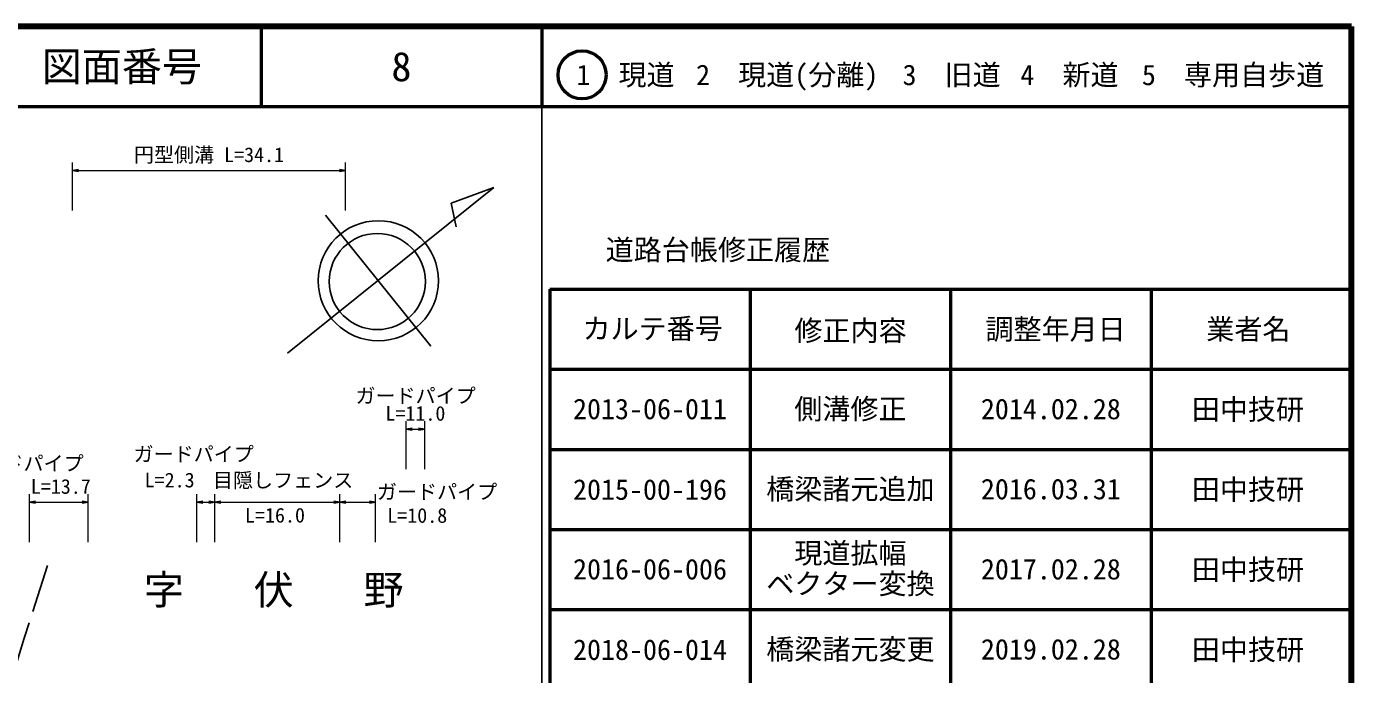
# Model space of a CAD drawing. Units: millimetres, scale not verified. Extents: x 40000 to 680000, y 20000 to 380000.
# Drawn here: x 514731 to 680000, y 299087 to 380000 of the extents above; entities that cross this region are included whole.
import ezdxf
from ezdxf.enums import TextEntityAlignment as Align

# ---------------------------------------------------------------- set-up
doc = ezdxf.new("R2010")
doc.units = ezdxf.units.MM
doc.header["$LTSCALE"] = 1000
doc.linetypes.add('DASHED', pattern=[7.5, 6, -1.5])
for name, color, linetype, lineweight in [('M-BGD', 7, 'Continuous', 25), ('M-BMK-HTXT', 7, 'Continuous', 13), ('M-BMK-SRVR', 3, 'Continuous', 25), ('M-STR-HTXT', 7, 'Continuous', 13), ('M-TTL', 2, 'Continuous', 140), ('M-TTL-BAND', 7, 'Continuous', 25), ('M-TTL-FRAM', 2, 'Continuous', 50), ('M-TTL-LINE', 7, 'Continuous', 50), ('M-TTL-TXT', 7, 'Continuous', 13)]:
    doc.layers.add(name, color=color, linetype=linetype, lineweight=lineweight)
doc.styles.add('ＭＳ ゴシック', font='')
doc.styles.get('ＭＳ ゴシック').set_extended_font_data('MS Gothic')

# ---------------------------------------------------------------- blocks, each defined once
blk = doc.blocks.new('open_arrow')
at = {"color": 0, "linetype": 'Continuous', "lineweight": -2}
blk.add_lwpolyline([(7.5, 1.25), (0, 0), (7.5, -1.25)], dxfattribs=at)

msp = doc.modelspace()

# ---------------------------------------------------------------- linework, layer by layer
at = {"layer": 'M-BGD', "linetype": 'DASHED'}
msp.add_lwpolyline([(517330, 312692), (514433, 303630), (509503, 287511), (503149, 275533), (556798, 265313), (571991, 288933)], dxfattribs=at)
at = {"layer": 'M-BMK-SRVR'}
for p, q in [((547288, 339190), (573025, 359891)), ((573025, 359891), (567707, 357932)), ((567707, 357932), (568339, 354998)), ((552006, 356460), (565167, 340096))]:
    msp.add_line(p, q, dxfattribs=at)
for centre, radius in [((558613, 348245), 7500), ((558484, 348153), 6000)]:
    msp.add_circle(centre, radius, dxfattribs=at)
at = {"layer": 'M-STR-HTXT'}
for p, q in [((562072, 324730), (562072, 330730)), ((564396, 324730), (564396, 330730)), ((562072, 329730), (564396, 329730)), ((515110, 315614), (515110, 321614)), ((522439, 315614), (522439, 321614)), ((535961, 315614), (535961, 321614)), ((538214, 315614), (538214, 321614)), ((553805, 315614), (553805, 321614)), ((558277, 315614), (558277, 321614)), ((515110, 320614), (522439, 320614)), ((535961, 320614), (538214, 320614)), ((538214, 320614), (553805, 320614)), ((553805, 320614), (558277, 320614))]:
    msp.add_line(p, q, dxfattribs=at)
at = {"layer": 'M-TTL'}
for p, q in [((680000, 380000), (40000, 380000)), ((680000, 20000), (680000, 380000))]:
    msp.add_line(p, q, dxfattribs=at)
at = {"layer": 'M-TTL-BAND'}
msp.add_line((579000, 20000), (579000, 370000), dxfattribs=at)
at = {"layer": 'M-TTL-FRAM'}
for q in [(580000, 287197), (680000, 347197)]:
    msp.add_line((580000, 347197), q, dxfattribs=at)
at = {"layer": 'M-TTL-LINE'}
for p, q in [((543997, 380000), (543997, 370000)), ((579000, 380000), (579000, 370000)), ((40000, 370000), (680000, 370000)), ((605000, 347197), (605000, 287197)), ((630000, 347197), (630000, 287197)), ((655000, 347197), (655000, 287197)), ((580000, 337197), (680000, 337197)), ((580000, 327197), (680000, 327197)), ((580000, 317197), (680000, 317197)), ((580000, 307197), (680000, 307197))]:
    msp.add_line(p, q, dxfattribs=at)
msp.add_circle((584031, 373958), 3000, dxfattribs=at)
at = {"layer": 'M-TTL-TXT'}
for p, q in [((520476, 357018), (520476, 363018)), ((520476, 362018), (554510, 362018)), ((554510, 357018), (554510, 363018))]:
    msp.add_line(p, q, dxfattribs=at)

# ---------------------------------------------------------------- block references
at = {"layer": 'M-STR-HTXT', "xscale": 100, "yscale": 100}
for p in [(562072, 329730), (515110, 320614), (535961, 320614), (538214, 320614), (553805, 320614)]:
    msp.add_blockref('open_arrow', p, dxfattribs=at)
at = {"layer": 'M-STR-HTXT', "xscale": 100, "yscale": 100, "rotation": 180}
for p in [(564396, 329730), (522439, 320614), (538214, 320614), (553805, 320614), (558277, 320614)]:
    msp.add_blockref('open_arrow', p, dxfattribs=at)
at = {"layer": 'M-TTL-TXT', "xscale": 100, "yscale": 100}
msp.add_blockref('open_arrow', (520476, 362018), dxfattribs=at)
at = {"layer": 'M-TTL-TXT', "xscale": 100, "yscale": 100, "rotation": 180}
msp.add_blockref('open_arrow', (554510, 362018), dxfattribs=at)

# ---------------------------------------------------------------- texts
at = {"layer": 'M-BMK-HTXT', "insert": (529366, 307434), "char_height": 3666, "attachment_point": 7, "style": 'ＭＳ ゴシック'}
msp.add_mtext('\\T2.74;字伏野', dxfattribs=at)
at = {"layer": 'M-STR-HTXT', "style": 'ＭＳ ゴシック'}
for s, p in [('ガードパイプ', (563263, 333894)), ('L=2.3', (532585, 323367)), ('L=13.7', (519010, 322568)), ('L=16.0', (545724, 318979)), ('L=10.8', (563468, 318949))]:
    msp.add_text(s, height=1833, dxfattribs=at).set_placement(p, align=Align.MIDDLE_CENTER)
for s, p in [('L=11.0', (563234, 330230)), ('ガードパイプ', (535583, 325144)), ('ガードパイプ', (514358, 323981)), ('目隠しフェンス', (546736, 321879)), ('ガードパイプ', (565939, 320428))]:
    msp.add_text(s, height=1833, dxfattribs=at).set_placement(p, align=Align.BOTTOM_CENTER)
at = {"layer": 'M-TTL-TXT', "style": 'ＭＳ ゴシック'}
for s, height, p in [('図面番号', 3666, (526622, 375000)), ('8', 3666, (561497, 375000)), ('1\u3000現道', 2566, (589448, 373958)), ('2\u3000現道(分離)', 2566, (609619, 373958)), ('3\u3000旧道', 2566, (630121, 373958)), ('4\u3000新道', 2566, (644824, 373958)), ('5\u3000専用自歩道', 2566, (665228, 373958)), ('道路台帳修正履歴', 2566, (600968, 352113)), ('カルテ番号', 2566, (592839, 342277)), ('調整年月日', 2566, (643089, 342197)), ('業者名', 2566, (667134, 342197)), ('修正内容', 2566, (617509, 342023)), ('側溝修正', 2566, (617500, 332245)), ('田中技研', 2566, (667077, 332189)), ('2013-06-011', 2566, (592500, 332245)), ('2014.02.28', 2566, (642500, 332245)), ('2015-00-196', 2566, (592500, 322189)), ('橋梁諸元追加', 2566, (617500, 322245)), ('2016.03.31', 2566, (642500, 322245)), ('田中技研', 2566, (667077, 322189)), ('現道拡幅', 2566, (617500, 314245)), ('2016-06-006', 2566, (592500, 312245)), ('2017.02.28', 2566, (642500, 312245)), ('田中技研', 2566, (667077, 312189)), ('ベクター変換', 2566, (617500, 310429)), ('2018-06-014', 2566, (592500, 302189)), ('橋梁諸元変更', 2566, (617500, 302245)), ('2019.02.28', 2566, (642500, 302245)), ('田中技研', 2566, (667077, 302189))]:
    msp.add_text(s, height=height, dxfattribs=at).set_placement(p, align=Align.MIDDLE_CENTER)
msp.add_text('円型側溝 L=34.1', height=1833, dxfattribs=at).set_placement((537493, 362518), align=Align.BOTTOM_CENTER)

doc.saveas('drawing.dxf')
